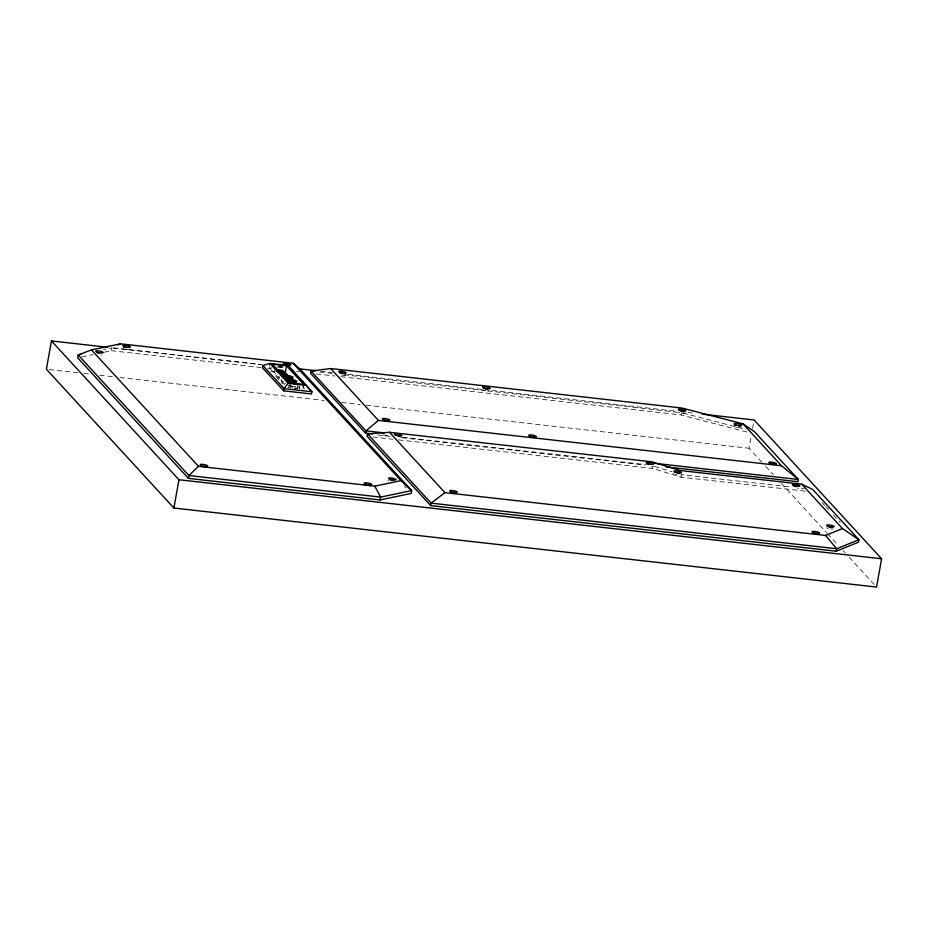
<?xml version="1.0" encoding="UTF-8"?>
<svg xmlns="http://www.w3.org/2000/svg" width="928" height="928" viewBox="0 0 928 928"><rect width="100%" height="100%" fill="white"/><g stroke="black" fill="none" stroke-linecap="round" stroke-linejoin="round"><path stroke-width="0.7" stroke-dasharray="4.64 3.48" d="M104.377 352.199L111.406 350.726L111.905 347.872L103.472 349.647M284.502 384.389L269.178 367.72L269.932 363.463M274.595 369.982L274.201 372.198L279.502 377.974L279.699 376.861M288.805 387.185L289.559 382.962M290.209 387.022L290.603 384.807M297.227 388.24L297.818 384.911M299.396 388.658L299.988 385.34M303.05 388.786L303.804 384.575M805.156 491.132L681.117 477.178L652.674 468.454L653.115 465.995M746.982 432.054L681.164 414.955L681.57 412.716M681.117 477.178L681.558 474.707L791.329 487.061M761.795 462.132L749.047 448.259L751.32 435.522M752.573 428.458L753.582 422.797M81.884 356.92L93.136 354.554M113.355 347.907L261.661 364.588M278.934 366.525L283.26 367.012M320.694 371.223L332.212 372.522M348.046 374.297L481.957 389.366M492.037 390.491L676.338 411.22M687.857 412.519L695.049 413.331M113.344 348.035L261.22 364.669M278.458 366.606L282.762 367.094M276.753 367.036L283.701 367.824M319.615 372L332.549 373.45M344.033 374.75L486.226 390.746M487.664 390.897L680.131 412.554M269.178 367.72L271.95 368.022M111.406 350.726L260.722 367.523M267.902 368.323L270.79 368.636M296.612 371.56L299.477 371.884M316.344 373.926L335.02 376.026M340.762 376.664L681.164 414.955M271.057 371.212L275.326 371.699M294.315 388.298L297.088 388.612M49.277 369.553L78.08 372.789M83.833 373.439L91.037 374.251M99.679 375.214L112.636 376.675M119.828 377.487L324.29 400.478M341.574 402.427L360.284 404.527M366.05 405.176L749.047 448.259M382.788 435.023L389.969 435.835M402.891 437.285L645.668 464.592M377.545 435L390.468 436.45M401.952 437.738L644.508 465.021M372.801 436.984L392.892 439.246M398.634 439.884L652.674 468.454M801.316 488.174L804.17 488.499M682.962 413.076L745.984 429.444M654.472 466.401L672.081 471.807M821.906 502.408L824.783 505.551M825.746 506.595L828.634 509.739M833.448 514.97L840.188 522.302M765.728 466.401L773.569 474.95M781.422 483.488L826.535 532.602M827.521 533.67L838.309 545.42M843.216 550.756L845.176 552.891M849.097 557.16L874.605 584.93M404.295 485.97L406.255 488.105M302.551 386.419L304.465 388.507M297.76 386.373L299.674 388.461M275.848 376.432L282.553 383.728M798.405 488.383A3.851 0.858 10.1 0 1 797.604 488.372M833.193 528.983A3.851 0.858 10.1 0 1 830.862 528.972M827.985 528.392A3.851 0.858 10.1 0 1 826.616 527.835M677.22 474.892A3.851 0.858 10.1 0 1 675.329 474.44M673.972 473.895A3.851 0.858 10.1 0 1 673.496 473.373M680.978 474.452A3.851 0.858 10.1 0 1 680.943 474.892M129.862 349.16A3.851 0.858 10.1 0 1 126.15 349.16M288.109 387.417A5.777 1.276 10.1 0 1 293.84 387.498M295.301 387.8A5.777 1.276 10.1 0 1 297.76 388.588M295.777 386.35A5.777 1.276 10.1 0 1 288.585 385.955M284.687 383.995A5.777 1.276 10.1 0 1 285.615 383.508M283.574 381.675A5.777 1.276 10.1 0 1 281.938 379.598M652.256 466.343A3.851 0.858 10.1 0 1 651.456 466.343M292.065 386.013A3.561 0.789 10.1 0 1 288.562 385.41M294.489 388.136A3.561 0.789 10.1 0 1 296.044 388.612M345.726 374.657A3.851 0.858 10.1 0 1 344.288 375.33A3.851 0.858 10.1 0 1 340.077 374.657M388.6 480.82A3.851 0.858 10.1 0 1 388.124 480.31M101.72 354.972A3.851 0.858 10.1 0 1 100.92 354.972M401.441 437.227A3.851 0.858 10.1 0 1 401.406 437.668M488.673 390.932A3.851 0.858 10.1 0 1 487.873 390.932M484.08 390.27A3.851 0.858 10.1 0 1 482.711 389.725M685.444 412.937A3.851 0.858 10.1 0 1 681.732 412.925M679.841 412.484A3.851 0.858 10.1 0 1 678.484 411.928M737.435 427.402A3.851 0.858 10.1 0 1 735.544 426.961M741.182 426.961A3.851 0.858 10.1 0 1 741.147 427.402"/><path stroke-width="1.39" d="M107.59 347.258L51.434 340.936L46.4 369.228L173.907 508.034L876.566 587.064L881.6 558.772L754.093 419.966L702.252 414.143M173.907 508.034L178.953 479.741L51.434 340.936M188.442 478.384L188.952 475.53L198.453 466.32L374.784 486.144L401.012 480.646L411.661 490.587L411.15 493.441L380.132 499.937L188.442 478.384L77.674 357.802L78.184 354.948L91.489 349.891L120.443 343.812L293.155 363.242L299.988 369.031L411.661 490.587L380.642 497.095L188.952 475.53L78.184 354.948L80.991 354.368M262.844 365.47L262.45 367.697L283.701 390.827L311.506 393.959L311.901 391.744L287.982 365.493L269.932 363.463L262.844 365.47L284.096 388.612L311.901 391.744L287.982 365.493M277.252 371.13L277.484 369.843L282.251 370.376L282.75 372.464M277.982 371.931L278.214 370.632L282.982 371.177M283.562 371.815L283.968 373.81L283.562 371.815L278.771 371.281M286.555 365.794L303.804 384.575L289.559 382.962L272.31 364.194L286.555 365.794L285.302 372.812L288.179 375.944M283.701 390.827L284.096 388.612L288.132 383.264L306.17 385.294M372.731 433.886L365.539 433.086L365.945 430.836L378.404 420.419L781.492 465.752L798.335 479.474L797.941 481.713L665.782 466.854M367.5 433.863L367.059 436.334L430.685 505.598L836.267 551.209L858.47 542.207L858.91 539.736L812.719 489.462L801.699 484.184L680.224 470.519L651.781 461.796L389.528 432.297L367.5 433.863L431.126 503.127L836.708 548.75L858.91 539.736L842.473 528.566L801.699 484.184M380.132 499.937L380.642 497.095L374.784 486.144M430.685 505.598L431.126 503.127L444.953 492.64L825.526 535.444L842.473 528.566M836.267 551.209L836.708 548.75L825.526 535.444M118.007 344.972L120.443 343.812M654.31 463.269L798.335 479.474L754.383 431.624L743.05 423.899L681.941 408.03L330.728 368.532L311.008 371.038L310.602 373.276L365.539 433.086M297.656 368.636L316.367 370.736M313.873 371.351L311.008 371.038L365.945 430.836L384.54 432.935M277.414 370.295L281.66 370.771M279.409 371.977L284.2 372.511M280.384 373.404L283.968 373.81M280.894 374.088L286.543 374.715L287.634 376.78M178.953 479.741L881.6 558.772M743.05 423.899L781.492 465.752M389.528 432.297L444.953 492.64M330.728 368.532L378.404 420.419M293.155 363.242L401.012 480.646M283.063 370.933L286.543 374.715M269.932 363.463L288.132 383.264M91.489 349.891L198.453 466.32M769.602 464.07A3.851 0.858 10.1 0 1 773.279 464.487M452.156 492.513A3.851 0.858 10.1 0 1 455.81 493.371M677.359 473.176A3.851 0.858 10.1 0 1 679.25 473.628M793.927 486.237A3.851 0.858 10.1 0 1 796.816 486.655M814.529 533.461A3.851 0.858 10.1 0 1 817.394 534.052M829.029 526.988A3.851 0.858 10.1 0 1 831.906 527.568M123.586 347.234A3.851 0.858 10.1 0 1 126.289 347.455M646.99 464.197A3.851 0.858 10.1 0 1 649.693 464.418M282.077 375.353A5.777 1.276 10.1 0 1 290.603 376.118A5.777 1.276 10.1 0 1 291.276 378.288A5.777 1.276 10.1 0 1 282.402 376.408M285.592 379.912A5.777 1.276 10.1 0 1 292.459 379.552A5.777 1.276 10.1 0 1 295.626 382.15A5.777 1.276 10.1 0 1 286.079 380.318M288.898 382.974A5.777 1.276 10.1 0 1 293.886 382.928A5.777 1.276 10.1 0 1 299.384 384.575M290.8 383.693A3.561 0.789 10.1 0 1 293.909 383.438A3.561 0.789 10.1 0 1 297.714 384.679M531.199 437.007A3.851 0.858 10.1 0 1 534.076 437.598M284.096 365.156A3.851 0.858 10.1 0 1 284.896 365.156M286.798 365.365A3.851 0.858 10.1 0 1 289.466 366.084M485.124 388.867A3.851 0.858 10.1 0 1 487.084 389.215M340.205 373.184A3.851 0.858 10.1 0 1 343.093 373.59M383.879 420.477A3.851 0.858 10.1 0 1 386.767 420.883M364.356 484.88A3.851 0.858 10.1 0 1 366.688 484.88M368.648 485.228A3.851 0.858 10.1 0 1 370.33 485.738M390.085 479.904A3.851 0.858 10.1 0 1 392.973 480.31M203.638 466.552A3.851 0.858 10.1 0 1 206.294 467.26M97.243 352.837A3.851 0.858 10.1 0 1 99.157 353.046M397.834 435.963A3.851 0.858 10.1 0 1 400.49 436.682M680.885 411.081A3.851 0.858 10.1 0 1 683.762 411.661M734.872 425.476A3.851 0.858 10.1 0 1 735.66 425.476M738.549 425.894A3.851 0.858 10.1 0 1 740.231 426.404M769.857 463.246A3.851 0.858 10.1 0 0 776.237 463.965A3.851 0.858 10.1 0 0 771.678 462.109A3.851 0.858 10.1 0 0 769.857 463.246M735.127 424.653A3.851 0.858 10.1 0 0 741.507 425.372A3.851 0.858 10.1 0 0 736.948 423.516A3.851 0.858 10.1 0 0 735.127 424.653M827.567 526.083A3.851 0.858 10.1 0 0 833.947 526.802A3.851 0.858 10.1 0 0 829.388 524.958A3.851 0.858 10.1 0 0 827.567 526.083M813.067 532.568A3.851 0.858 10.1 0 0 819.447 533.287A3.851 0.858 10.1 0 0 814.888 531.431A3.851 0.858 10.1 0 0 813.067 532.568M395.386 434.919A3.851 0.858 10.1 0 0 401.766 435.638A3.851 0.858 10.1 0 0 397.207 433.794A3.851 0.858 10.1 0 0 395.386 434.919M450.706 491.608A3.851 0.858 10.1 0 0 457.086 492.327A3.851 0.858 10.1 0 0 452.516 490.471A3.851 0.858 10.1 0 0 450.706 491.608M793.394 485.414A3.851 0.858 10.1 0 0 799.774 486.133A3.851 0.858 10.1 0 0 795.215 484.277A3.851 0.858 10.1 0 0 793.394 485.414M674.923 472.143A3.851 0.858 10.1 0 0 681.303 472.851A3.851 0.858 10.1 0 0 676.744 471.006A3.851 0.858 10.1 0 0 674.923 472.143M647.257 463.374A3.851 0.858 10.1 0 0 653.637 464.093A3.851 0.858 10.1 0 0 649.078 462.237A3.851 0.858 10.1 0 0 647.257 463.374M365.226 483.987A3.851 0.858 10.1 0 0 371.606 484.694A3.851 0.858 10.1 0 0 367.047 482.85A3.851 0.858 10.1 0 0 365.226 483.987M389.551 479.068A3.851 0.858 10.1 0 0 395.931 479.788A3.851 0.858 10.1 0 0 391.361 477.943A3.851 0.858 10.1 0 0 389.551 479.068M201.19 465.508A3.851 0.858 10.1 0 0 207.57 466.227A3.851 0.858 10.1 0 0 203.012 464.371A3.851 0.858 10.1 0 0 201.19 465.508M96.709 352.002A3.851 0.858 10.1 0 0 103.089 352.721A3.851 0.858 10.1 0 0 98.53 350.877A3.851 0.858 10.1 0 0 96.709 352.002M123.853 346.411A3.851 0.858 10.1 0 0 130.233 347.13A3.851 0.858 10.1 0 0 125.663 345.274A3.851 0.858 10.1 0 0 123.853 346.411M284.362 364.333A3.851 0.858 10.1 0 0 290.742 365.052A3.851 0.858 10.1 0 0 286.184 363.196A3.851 0.858 10.1 0 0 284.362 364.333M483.662 387.974A3.851 0.858 10.1 0 0 490.042 388.681A3.851 0.858 10.1 0 0 485.483 386.837A3.851 0.858 10.1 0 0 483.662 387.974M679.435 410.176A3.851 0.858 10.1 0 0 685.804 410.895A3.851 0.858 10.1 0 0 681.245 409.051A3.851 0.858 10.1 0 0 679.435 410.176M529.749 436.114A3.851 0.858 10.1 0 0 536.117 436.833A3.851 0.858 10.1 0 0 531.558 434.977A3.851 0.858 10.1 0 0 529.749 436.114M383.345 419.642A3.851 0.858 10.1 0 0 389.725 420.361A3.851 0.858 10.1 0 0 385.166 418.516A3.851 0.858 10.1 0 0 383.345 419.642M339.671 372.348A3.851 0.858 10.1 0 0 346.051 373.068A3.851 0.858 10.1 0 0 341.492 371.223A3.851 0.858 10.1 0 0 339.671 372.348M284.954 376.803A3.561 0.789 10.1 0 0 290.858 377.476A3.561 0.789 10.1 0 0 286.636 375.759A3.561 0.789 10.1 0 0 284.954 376.803M288.631 380.724A3.561 0.789 10.1 0 0 294.536 381.385A3.561 0.789 10.1 0 0 290.313 379.668A3.561 0.789 10.1 0 0 288.631 380.724"/></g></svg>
